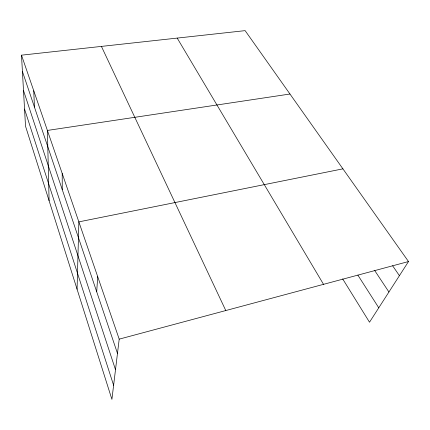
<?xml version="1.0" encoding="UTF-8"?>
<svg xmlns="http://www.w3.org/2000/svg" width="430" height="430" viewBox="0 0 430 430"><rect width="100%" height="100%" fill="white"/><g stroke="black" fill="none" stroke-linecap="round" stroke-linejoin="round"><path stroke-width="0.64" d="M77.072 289.196L78.857 221.869L342.914 168.85M96.707 291.787L97.696 276.635M21.5 55.169L119.201 339.141L111.907 399.357L25.52 126.2L21.5 55.169L245.127 30.643L408.5 261.542L369.51 322.215L342.672 278.887M119.201 339.141L408.5 261.542M289.971 94.019L47.397 130.44L49.101 200.756M392.612 265.751L399.416 275.678M374.53 270.266L388.919 292.008M357.873 275.114L378.771 307.805M177.203 38.093L323.527 284.332M101.415 46.402L225.788 310.551M22.424 71.471L117.476 353.395M23.499 90.488L115.503 369.692M24.553 109.069L113.617 385.28M33.755 90.784L34.443 107.118M62.21 173.489L62.242 189.576"/></g></svg>
